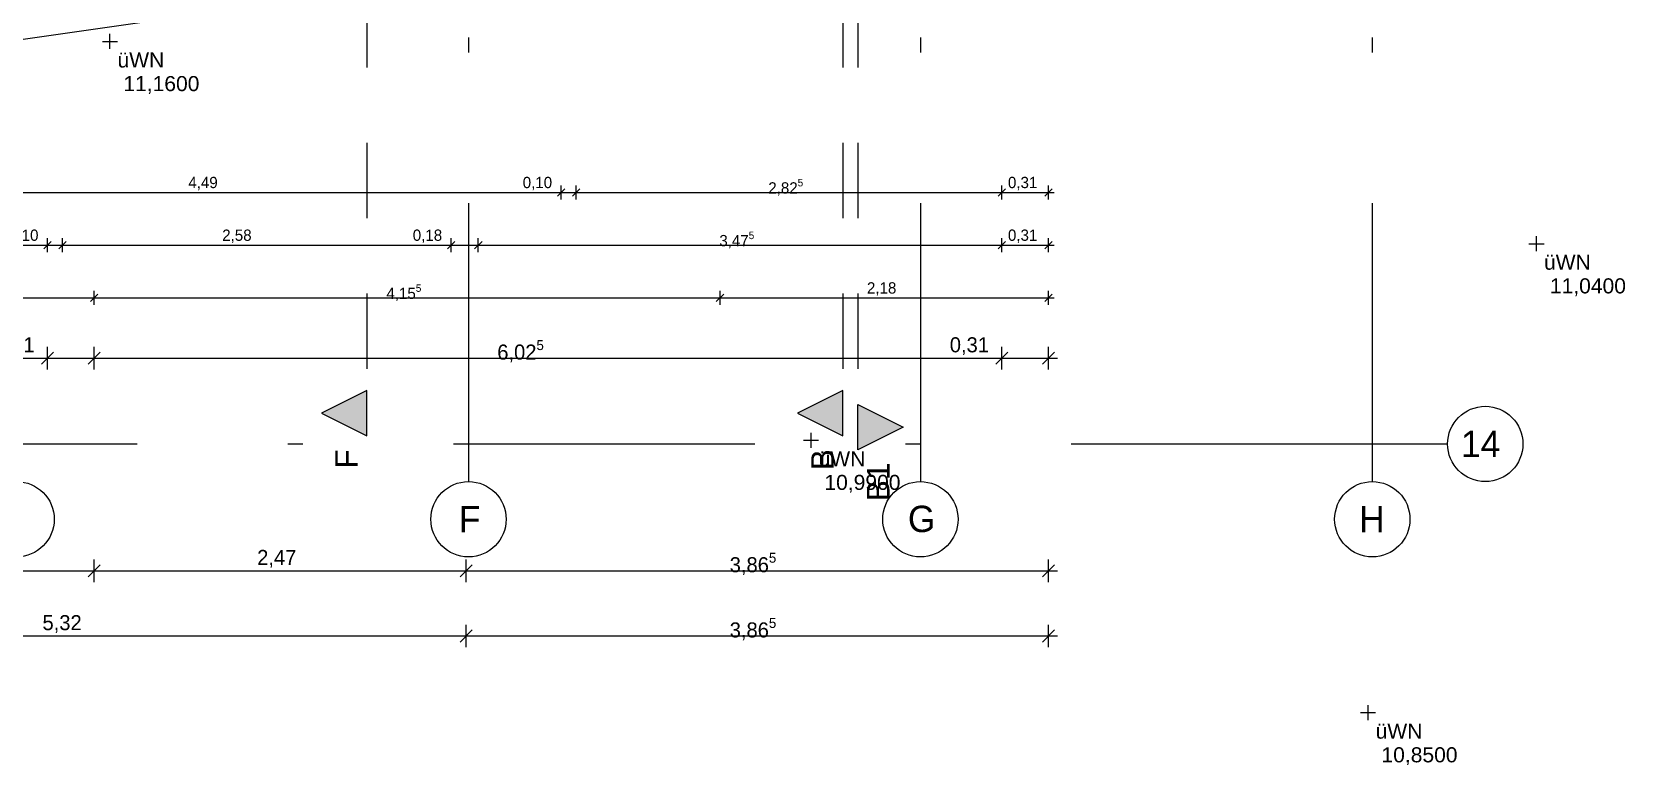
# Model space of a CAD drawing. Header units: metres. Extents: x -4 to 206, y -18 to 45.
# Drawn here: x 45.4 to 55.98, y -18.14 to -13.27 of the extents above; entities that cross this region are included whole.
import ezdxf

# ---------------------------------------------------------------- set-up
doc = ezdxf.new("R2010")
doc.units = ezdxf.units.M
doc.header["$MEASUREMENT"] = 0
doc.linetypes.add('Achse', pattern=[0.004, 0.002, -0.001, 0, -0.001])
doc.linetypes.add('Untersicht', pattern=[0.001, 0.0005, -0.0005])
for name, color, linetype in [('2._1.DG PP STG2_5_000 Achsraster', 7, 'Continuous'), ('2._1.DG PP STG2_5_851 Marker Schnitt', 7, 'Continuous'), ('2._1.DG PP STG2_5_910 Allgemein Lageplan Höhen', 7, 'Continuous'), ('2._1.DG PP STG2_5_950 Polierplan Bemaßung', 7, 'Continuous')]:
    doc.layers.add(name, color=color, linetype=linetype)
doc.styles.add('ERSTELLTER_STIL_1', font='arial.ttf')
doc.styles.add('ERSTELLTER_STIL_2', font='')
doc.styles.get('ERSTELLTER_STIL_2').set_extended_font_data('Eurostile')

msp = doc.modelspace()

# ---------------------------------------------------------------- hatches: boundary and pattern name
at = {"layer": '2._1.DG PP STG2_5_851 Marker Schnitt', "linetype": 'Continuous', "lineweight": 0, "true_color": 0x000000}
for points in [[(47.625, -15.949), (47.625, -15.649), (47.325, -15.799)], [(50.785, -15.949), (50.785, -15.649), (50.485, -15.799)], [(50.885, -16.042), (51.185, -15.892), (50.885, -15.742)]]:
    msp.add_hatch(color=18, dxfattribs=at).paths.add_polyline_path(points)

# ---------------------------------------------------------------- linework, layer by layer
at = {"layer": '2._1.DG PP STG2_5_000 Achsraster', "color": 5, "linetype": 'Achse', "lineweight": 0, "ltscale": 1000}
for p, q in [((48.3, 1.996), (48.3, -16.004)), ((51.3, 1.996), (51.3, -16.004)), ((54.3, 1.996), (54.3, -16.004)), ((31.8, -16.004), (54.3, -16.004)), ((48.3, -16.004), (48.3, -16.004)), ((48.3, -16.004), (48.3, -16.254)), ((51.3, -16.004), (51.3, -16.004)), ((51.3, -16.004), (51.3, -16.254)), ((54.3, -16.004), (54.3, -16.004)), ((54.3, -16.004), (54.3, -16.254)), ((54.3, -16.004), (54.8, -16.004))]:
    msp.add_line(p, q, dxfattribs=at)
at = {"layer": '2._1.DG PP STG2_5_000 Achsraster', "color": 5, "linetype": 'Continuous', "lineweight": 0, "ltscale": 1000}
for centre in [(55.05, -16.004), (45.3, -16.504), (48.3, -16.504), (51.3, -16.504), (54.3, -16.504)]:
    msp.add_circle(centre, 0.25, dxfattribs=at)
at = {"layer": '2._1.DG PP STG2_5_000 Achsraster', "color": 5, "linetype": 'Achse', "lineweight": 0, "ltscale": 1000}
for p in [(48.3, -16.004), (51.3, -16.004), (54.3, -16.004), (54.3, -16.004), (54.3, -16.004)]:
    msp.add_point(p, dxfattribs=at)
at = {"layer": '2._1.DG PP STG2_5_851 Marker Schnitt', "color": 7, "linetype": 'Untersicht', "lineweight": 13, "ltscale": 1000}
for p, q in [((47.625, 1.996), (47.625, -15.649)), ((50.785, 1.996), (50.785, -15.649)), ((50.885, 1.996), (50.885, -15.742))]:
    msp.add_line(p, q, dxfattribs=at)
at = {"layer": '2._1.DG PP STG2_5_851 Marker Schnitt', "color": 7, "linetype": 'Continuous', "lineweight": 13, "ltscale": 1000, "flags": 128}
for points in [[(47.625, -15.949), (47.625, -15.649), (47.325, -15.799)], [(50.785, -15.949), (50.785, -15.649), (50.485, -15.799)], [(50.885, -16.042), (50.885, -15.742), (51.185, -15.892)]]:
    msp.add_lwpolyline(points, close=True, dxfattribs=at)
at = {"layer": '2._1.DG PP STG2_5_910 Allgemein Lageplan Höhen', "color": 7, "linetype": 'Continuous', "lineweight": 13, "ltscale": 1000}
for p, q in [((45.92, -13.381), (45.92, -13.281)), ((45.87, -13.331), (45.97, -13.331)), ((55.34, -14.674), (55.44, -14.674)), ((55.39, -14.724), (55.39, -14.624)), ((50.574, -16.029), (50.574, -15.929)), ((50.524, -15.979), (50.624, -15.979)), ((54.272, -17.838), (54.272, -17.738)), ((54.222, -17.788), (54.322, -17.788))]:
    msp.add_line(p, q, dxfattribs=at)
at = {"layer": '2._1.DG PP STG2_5_950 Polierplan Bemaßung', "color": 1, "linetype": 'Continuous', "lineweight": 13, "ltscale": 1000, "true_color": 0xfb0106}
for p, q in [((52.309, -12.318), (33.61, -15.004)), ((45.855, -16.806), (45.775, -16.886)), ((45.815, -16.921), (45.815, -16.771)), ((48.325, -16.806), (48.245, -16.886)), ((48.285, -16.921), (48.285, -16.771)), ((52.11, -16.886), (52.19, -16.806)), ((52.15, -16.921), (52.15, -16.771)), ((42.965, -16.846), (45.815, -16.846)), ((45.815, -16.846), (48.285, -16.846)), ((48.285, -16.846), (52.15, -16.846)), ((52.15, -16.846), (52.21, -16.846)), ((48.325, -17.239), (48.245, -17.319)), ((48.285, -17.354), (48.285, -17.204)), ((52.11, -17.319), (52.19, -17.239)), ((52.15, -17.354), (52.15, -17.204)), ((42.965, -17.279), (48.285, -17.279)), ((48.285, -17.279), (52.15, -17.279)), ((52.15, -17.279), (52.21, -17.279))]:
    msp.add_line(p, q, dxfattribs=at)
at = {"layer": '2._1.DG PP STG2_5_950 Polierplan Bemaßung', "color": 7, "linetype": 'Continuous', "lineweight": 13, "ltscale": 1000}
for p, q in [((44.425, -14.334), (48.915, -14.334)), ((48.94, -14.309), (48.89, -14.359)), ((48.915, -14.381), (48.915, -14.287)), ((48.915, -14.334), (49.015, -14.334)), ((49.04, -14.309), (48.99, -14.359)), ((49.015, -14.381), (49.015, -14.287)), ((49.015, -14.334), (51.841, -14.334)), ((51.866, -14.309), (51.816, -14.359)), ((51.841, -14.381), (51.841, -14.287)), ((51.841, -14.334), (52.15, -14.334)), ((52.125, -14.359), (52.175, -14.309)), ((52.15, -14.381), (52.15, -14.287)), ((52.15, -14.334), (52.188, -14.334)), ((42.905, -14.684), (45.505, -14.684)), ((45.53, -14.659), (45.48, -14.709)), ((45.505, -14.731), (45.505, -14.637)), ((45.505, -14.684), (45.605, -14.684)), ((45.63, -14.659), (45.58, -14.709)), ((45.605, -14.731), (45.605, -14.637)), ((45.605, -14.684), (48.185, -14.684)), ((48.21, -14.659), (48.16, -14.709)), ((48.185, -14.731), (48.185, -14.637)), ((48.185, -14.684), (48.365, -14.684)), ((48.39, -14.659), (48.34, -14.709)), ((48.365, -14.731), (48.365, -14.637)), ((48.365, -14.684), (51.841, -14.684)), ((51.866, -14.659), (51.816, -14.709)), ((51.841, -14.731), (51.841, -14.637)), ((51.841, -14.684), (52.15, -14.684)), ((52.125, -14.709), (52.175, -14.659)), ((52.15, -14.731), (52.15, -14.637)), ((52.15, -14.684), (52.188, -14.684)), ((45.84, -15.009), (45.79, -15.059)), ((45.815, -15.081), (45.815, -14.987)), ((49.995, -15.009), (49.945, -15.059)), ((49.97, -15.081), (49.97, -14.987)), ((52.125, -15.059), (52.175, -15.009)), ((52.15, -15.081), (52.15, -14.987)), ((42.965, -15.034), (45.815, -15.034)), ((45.815, -15.034), (49.97, -15.034)), ((49.97, -15.034), (52.15, -15.034)), ((52.15, -15.034), (52.188, -15.034)), ((42.965, -15.434), (45.505, -15.434)), ((45.545, -15.394), (45.465, -15.474)), ((45.505, -15.509), (45.505, -15.359)), ((45.505, -15.434), (45.815, -15.434)), ((45.855, -15.394), (45.775, -15.474)), ((45.815, -15.509), (45.815, -15.359)), ((45.815, -15.434), (51.841, -15.434)), ((51.881, -15.394), (51.801, -15.474)), ((51.841, -15.509), (51.841, -15.359)), ((51.841, -15.434), (52.15, -15.434)), ((52.11, -15.474), (52.19, -15.394)), ((52.15, -15.509), (52.15, -15.359)), ((52.15, -15.434), (52.21, -15.434))]:
    msp.add_line(p, q, dxfattribs=at)

# ---------------------------------------------------------------- texts
at = {"layer": '2._1.DG PP STG2_5_000 Achsraster', "color": 5, "linetype": 'Continuous', "lineweight": 0, "char_height": 0.175, "attachment_point": 1, "style": 'ERSTELLTER_STIL_2'}
for s, insert in [('\\A1;{\\pql;\\pt0;\\fEurostile|b0|i0|c0|p0;\\W1.000000;14}', (54.889, -15.916)), ('\\A1;{\\pql;\\pt0;\\fEurostile|b0|i0|c0|p0;\\W1.000000;F}', (48.236, -16.416)), ('\\A1;{\\pql;\\pt0;\\fEurostile|b0|i0|c0|p0;\\W1.000000;G}', (51.217, -16.414)), ('\\A1;{\\pql;\\pt0;\\fEurostile|b0|i0|c0|p0;\\W1.000000;H}', (54.213, -16.416))]:
    msp.add_mtext(s, dxfattribs=dict(at, insert=insert))
at = {"layer": '2._1.DG PP STG2_5_851 Marker Schnitt', "color": 7, "linetype": 'Continuous', "lineweight": 13, "char_height": 0.15, "rotation": 90, "style": 'ERSTELLTER_STIL_1'}
for s, insert, attachment_point in [('\\A1;{\\pqr;\\pt0;\\fArial|b0|i0|c0|p0;\\W1.000000;F}', (47.565, -16.039), 9), ('\\A1;{\\pqr;\\pt0;\\fArial|b0|i0|c0|p0;\\W1.000000;B}', (50.725, -16.039), 9), ('\\A1;{\\pql;\\pt0;\\fArial|b0|i0|c0|p0;\\W1.000000;B1}', (51.095, -16.384), 7)]:
    msp.add_mtext(s, dxfattribs=dict(at, insert=insert, attachment_point=attachment_point))
at = {"layer": '2._1.DG PP STG2_5_910 Allgemein Lageplan Höhen', "color": 7, "linetype": 'Continuous', "lineweight": 13, "char_height": 0.1, "attachment_point": 1, "style": 'ERSTELLTER_STIL_1'}
for s, insert in [('\\A1;{\\pql;\\fArial|b0|i0|c0|p0;\\W1.000000;üWN}', (45.97, -13.404)), ('\\A1;{\\pql;\\fArial|b0|i0|c0|p0;\\W1.000000; 11,1600}', (45.97, -13.561)), ('\\A1;{\\pql;\\fArial|b0|i0|c0|p0;\\W1.000000;üWN}', (55.44, -14.747)), ('\\A1;{\\pql;\\fArial|b0|i0|c0|p0;\\W1.000000; 11,0400}', (55.44, -14.904)), ('\\A1;{\\pql;\\fArial|b0|i0|c0|p0;\\W1.000000;üWN}', (50.624, -16.052)), ('\\A1;{\\pql;\\fArial|b0|i0|c0|p0;\\W1.000000; 10,9900}', (50.624, -16.209)), ('\\A1;{\\pql;\\fArial|b0|i0|c0|p0;\\W1.000000;üWN}', (54.322, -17.861)), ('\\A1;{\\pql;\\fArial|b0|i0|c0|p0;\\W1.000000; 10,8500}', (54.322, -18.018))]:
    msp.add_mtext(s, dxfattribs=dict(at, insert=insert))
at = {"layer": '2._1.DG PP STG2_5_950 Polierplan Bemaßung', "color": 7, "linetype": 'Continuous', "lineweight": 13, "attachment_point": 7, "style": 'ERSTELLTER_STIL_2'}
for s, insert, char_height, width in [('\\A1;{\\pql;\\fEurostile|b0|i0|c0|p0;\\W1.000000;4,49}', (46.44, -14.319), 0.075, 0.22978), ('\\A1;{\\pql;\\fEurostile|b0|i0|c0|p0;\\W1.000000;0,10}', (48.66, -14.319), 0.075, 0.22978), ('\\A1;{\\pql;\\fEurostile|b0|i0|c0|p0;\\W1.000000;0,31}', (51.881, -14.319), 0.075, 0.22978), ('\\A1;{\\pql;\\fEurostile|b0|i0|c0|p0;\\W1.000000;0,10}', (45.25, -14.669), 0.075, 0.22978), ('\\A1;{\\pql;\\fEurostile|b0|i0|c0|p0;\\W1.000000;2,58}', (46.665, -14.669), 0.075, 0.22978), ('\\A1;{\\pql;\\fEurostile|b0|i0|c0|p0;\\W1.000000;0,18}', (47.93, -14.669), 0.075, 0.22978), ('\\A1;{\\pql;\\fEurostile|b0|i0|c0|p0;\\W1.000000;0,31}', (51.881, -14.669), 0.075, 0.22978), ('\\A1;{\\pql;\\fEurostile|b0|i0|c0|p0;\\W1.000000;2,18}', (50.945, -15.019), 0.075, 0.22978), ('\\A1;{\\pql;\\fEurostile|b0|i0|c0|p0;\\W1.000000;0,31}', (45.159, -15.414), 0.1, 0.30637), ('\\A1;{\\pql;\\fEurostile|b0|i0|c0|p0;\\W1.000000;0,31}', (51.495, -15.414), 0.1, 0.30637)]:
    msp.add_mtext(s, dxfattribs=dict(at, insert=insert, char_height=char_height, width=width))
for s, insert, char_height in [('\\A1;{\\pql;\\fEurostile|b0|i0|c0|p0;\\W1.000000;2,82\\fEurostile|b0|i0|c0|p0;\\W1.000000;\\A1{\\H.66x;\\S5^  ;}}', (50.29, -14.363), 0.075), ('\\A1;{\\pql;\\fEurostile|b0|i0|c0|p0;\\W1.000000;3,47\\fEurostile|b0|i0|c0|p0;\\W1.000000;\\A1{\\H.66x;\\S5^  ;}}', (49.965, -14.713), 0.075), ('\\A1;{\\pql;\\fEurostile|b0|i0|c0|p0;\\W1.000000;4,15\\fEurostile|b0|i0|c0|p0;\\W1.000000;\\A1{\\H.66x;\\S5^  ;}}', (47.755, -15.063), 0.075), ('\\A1;{\\pql;\\fEurostile|b0|i0|c0|p0;\\W1.000000;6,02\\fEurostile|b0|i0|c0|p0;\\W1.000000;\\A1{\\H.66x;\\S5^  ;}}', (48.491, -15.473), 0.1)]:
    msp.add_mtext(s, dxfattribs=dict(at, insert=insert, char_height=char_height))
at = {"layer": '2._1.DG PP STG2_5_950 Polierplan Bemaßung', "color": 1, "linetype": 'Continuous', "lineweight": 13, "true_color": 0xfb0106, "char_height": 0.1, "width": 0.30637, "attachment_point": 7, "style": 'ERSTELLTER_STIL_2'}
for s, insert in [('\\A1;{\\pql;\\fEurostile|b0|i0|c0|p0;\\W1.000000;2,47}', (46.897, -16.826)), ('\\A1;{\\pql;\\fEurostile|b0|i0|c0|p0;\\W1.000000;5,32}', (45.472, -17.259))]:
    msp.add_mtext(s, dxfattribs=dict(at, insert=insert))
at = {"layer": '2._1.DG PP STG2_5_950 Polierplan Bemaßung', "color": 1, "linetype": 'Continuous', "lineweight": 13, "true_color": 0xfb0106, "char_height": 0.1, "attachment_point": 7, "style": 'ERSTELLTER_STIL_2'}
for insert in [(50.034, -16.885), (50.034, -17.318)]:
    msp.add_mtext('\\A1;{\\pql;\\fEurostile|b0|i0|c0|p0;\\W1.000000;3,86\\fEurostile|b0|i0|c0|p0;\\W1.000000;\\A1{\\H.66x;\\S5^  ;}}', dxfattribs=dict(at, insert=insert))

doc.saveas('drawing.dxf')
